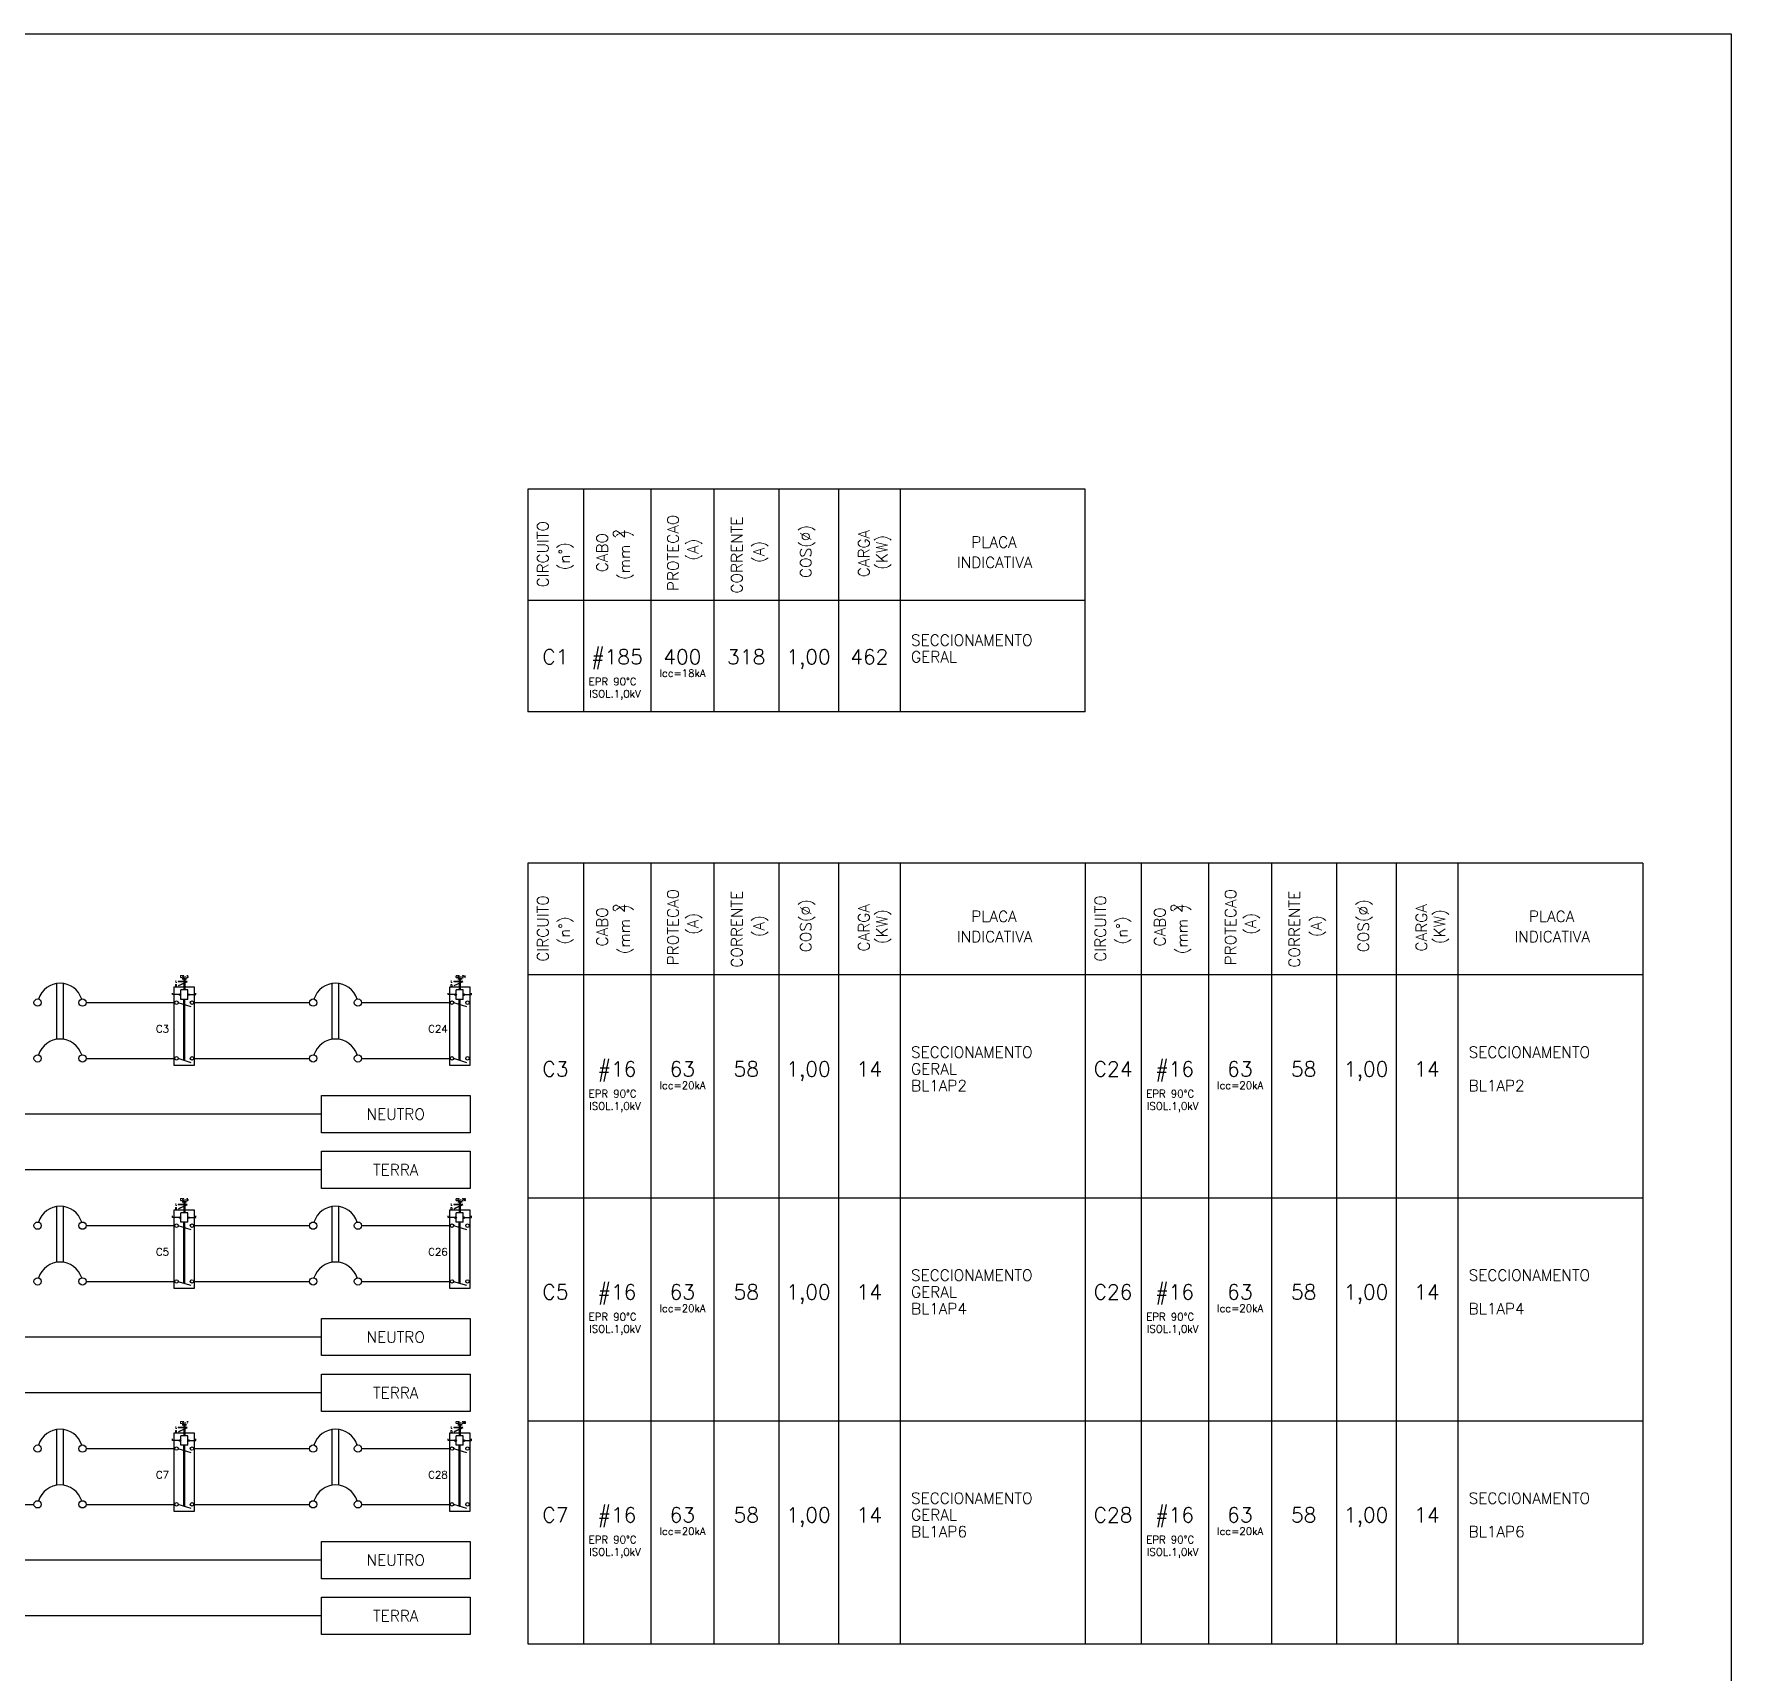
# Model space of a CAD drawing. Extents: x 0 to 11638, y -6007 to 0.
# Drawn here: x 11047.04 to 11066.31, y -5977.16 to -5958.56 of the extents above; entities that cross this region are included whole.
import ezdxf
from ezdxf.enums import TextEntityAlignment as Align

# ---------------------------------------------------------------- set-up
doc = ezdxf.new("R2010")
doc.units = 0
doc.linetypes.add('DASHED', pattern=[0.25, 0.125, -0.125])
doc.layers.get('0').update_dxf_attribs({"linetype": 'CONTINUOUS'})
doc.layers.add('ELE-CIRCUITO', color=7, linetype='CONTINUOUS')
doc.layers.add('ELE-TEXTOS', color=7, linetype='CONTINUOUS')
doc.styles.add('ROMANS', font='romans.shx', dxfattribs={"height": 0.3})

# ---------------------------------------------------------------- blocks, each defined once
blk = doc.blocks.new('PLACA1')
at = {"layer": 'ELE-TEXTOS', "linetype": 'DASHED', "style": 'ROMANS'}
for p in [(51.59, -1.5), (51.59, -3.75), (51.59, -6)]:
    blk.add_attdef('PLACA', text='', height=1.5, dxfattribs=at).set_placement(p, align=Align.MIDDLE_LEFT)
for tag, height, p in [('CIRC', 2, (3.75, -3.75)), ('CABO', 1.5, (12.04, -3.75)), ('PROT', 2, (20.81, -3.75)), ('CORR', 1.5, (29.41, -3.75)), ('COS', 1.5, (37.79, -3.75)), ('CARGA', 1.5, (45.95, -3.75))]:
    blk.add_attdef(tag, text='', height=height, dxfattribs=at).set_placement(p, align=Align.MIDDLE_CENTER)

msp = doc.modelspace()

# ---------------------------------------------------------------- linework, layer by layer
at = {"lineweight": -2}
for p, q in [((11048.857, -5969.559), (11050.17, -5969.559)), ((11048.857, -5970.192), (11050.17, -5970.192)), ((11052.648, -5971.774), (11058.977, -5971.774)), ((11058.977, -5971.774), (11065.306, -5971.774)), ((11048.857, -5972.091), (11050.17, -5972.091)), ((11048.857, -5972.724), (11050.17, -5972.724)), ((11052.648, -5974.306), (11058.977, -5974.306)), ((11058.977, -5974.306), (11065.306, -5974.306)), ((11048.857, -5974.622), (11050.17, -5974.622)), ((11045.73, -5975.255), (11047.043, -5975.255)), ((11048.857, -5975.255), (11050.17, -5975.255)), ((11052.648, -5976.837), (11058.977, -5976.837)), ((11058.977, -5976.837), (11065.306, -5976.837))]:
    msp.add_line(p, q, dxfattribs=at)
at = {"layer": 'ELE-CIRCUITO'}
for p, q in [((11020.485, -5958.561), (11066.306, -5958.561)), ((11066.306, -5958.561), (11066.306, -6007.479)), ((11058.977, -5963.728), (11052.648, -5963.728)), ((11052.648, -5963.728), (11052.648, -5966.259)), ((11053.282, -5963.728), (11053.282, -5966.259)), ((11054.046, -5963.728), (11054.046, -5966.259)), ((11054.762, -5963.728), (11054.762, -5966.259)), ((11055.497, -5963.728), (11055.497, -5966.259)), ((11056.177, -5963.728), (11056.177, -5966.259)), ((11056.875, -5963.728), (11056.875, -5966.259)), ((11058.977, -5966.259), (11058.977, -5963.728)), ((11058.977, -5964.994), (11052.648, -5964.994)), ((11058.977, -5966.259), (11052.648, -5966.259)), ((11058.977, -5967.977), (11052.648, -5967.977)), ((11052.648, -5967.977), (11052.648, -5976.837)), ((11053.282, -5967.977), (11053.282, -5976.837)), ((11054.046, -5967.977), (11054.046, -5976.837)), ((11054.762, -5967.977), (11054.762, -5976.837)), ((11055.497, -5967.977), (11055.497, -5976.837)), ((11056.177, -5967.977), (11056.177, -5976.837)), ((11056.875, -5967.977), (11056.875, -5976.837)), ((11058.977, -5967.977), (11058.977, -5976.837)), ((11065.306, -5967.977), (11058.977, -5967.977)), ((11059.611, -5967.977), (11059.611, -5976.837)), ((11060.375, -5967.977), (11060.375, -5976.837)), ((11061.091, -5967.977), (11061.091, -5976.837)), ((11061.826, -5967.977), (11061.826, -5976.837)), ((11062.506, -5967.977), (11062.506, -5976.837)), ((11063.204, -5967.977), (11063.204, -5976.837)), ((11065.306, -5967.977), (11065.306, -5976.837)), ((11047.302, -5969.974), (11047.302, -5969.341)), ((11047.377, -5969.974), (11047.377, -5969.341)), ((11048.681, -5969.32), (11048.681, -5969.323)), ((11048.784, -5969.32), (11048.681, -5969.32)), ((11048.784, -5969.32), (11048.681, -5969.32)), ((11048.784, -5969.321), (11048.681, -5969.321)), ((11048.784, -5969.321), (11048.681, -5969.321)), ((11048.784, -5969.323), (11048.681, -5969.37)), ((11048.784, -5969.323), (11048.681, -5969.323)), ((11048.784, -5969.323), (11048.681, -5969.323)), ((11048.784, -5969.323), (11048.69, -5969.366)), ((11048.73, -5969.283), (11048.73, -5969.297)), ((11048.73, -5969.283), (11048.769, -5969.283)), ((11048.73, -5969.283), (11048.73, -5969.297)), ((11048.73, -5969.283), (11048.769, -5969.283)), ((11048.743, -5969.283), (11048.743, -5969.415)), ((11048.756, -5969.283), (11048.756, -5969.415)), ((11048.769, -5969.283), (11048.769, -5969.297)), ((11048.769, -5969.283), (11048.769, -5969.297)), ((11050.429, -5969.974), (11050.429, -5969.341)), ((11050.504, -5969.974), (11050.504, -5969.341)), ((11051.808, -5969.32), (11051.808, -5969.323)), ((11051.911, -5969.32), (11051.808, -5969.32)), ((11051.911, -5969.32), (11051.808, -5969.32)), ((11051.911, -5969.321), (11051.808, -5969.321)), ((11051.911, -5969.321), (11051.808, -5969.321)), ((11051.911, -5969.323), (11051.808, -5969.37)), ((11051.911, -5969.323), (11051.808, -5969.323)), ((11051.911, -5969.323), (11051.808, -5969.323)), ((11051.911, -5969.323), (11051.817, -5969.366)), ((11051.857, -5969.283), (11051.857, -5969.297)), ((11051.857, -5969.283), (11051.896, -5969.283)), ((11051.857, -5969.283), (11051.857, -5969.297)), ((11051.857, -5969.283), (11051.896, -5969.283)), ((11051.87, -5969.283), (11051.87, -5969.415)), ((11051.883, -5969.283), (11051.883, -5969.415)), ((11051.896, -5969.283), (11051.896, -5969.297)), ((11051.896, -5969.283), (11051.896, -5969.297)), ((11058.977, -5969.243), (11052.648, -5969.243)), ((11065.306, -5969.243), (11058.977, -5969.243)), ((11048.617, -5969.468), (11048.617, -5969.45)), ((11048.691, -5969.468), (11048.617, -5969.468)), ((11048.633, -5969.384), (11048.633, -5970.269)), ((11048.867, -5969.384), (11048.633, -5969.384)), ((11048.71, -5969.522), (11048.71, -5969.415)), ((11048.789, -5969.415), (11048.71, -5969.415)), ((11048.789, -5969.522), (11048.71, -5969.522)), ((11048.743, -5970.214), (11048.743, -5969.522)), ((11048.756, -5970.219), (11048.756, -5969.522)), ((11048.789, -5969.522), (11048.789, -5969.415)), ((11048.808, -5969.468), (11048.882, -5969.468)), ((11048.867, -5970.269), (11048.867, -5969.384)), ((11048.882, -5969.468), (11048.882, -5969.45)), ((11051.744, -5969.468), (11051.744, -5969.45)), ((11051.818, -5969.468), (11051.744, -5969.468)), ((11051.76, -5969.384), (11051.76, -5970.269)), ((11051.994, -5969.384), (11051.76, -5969.384)), ((11051.837, -5969.522), (11051.837, -5969.415)), ((11051.916, -5969.415), (11051.837, -5969.415)), ((11051.916, -5969.522), (11051.837, -5969.522)), ((11051.87, -5970.214), (11051.87, -5969.522)), ((11051.883, -5970.219), (11051.883, -5969.522)), ((11051.916, -5969.522), (11051.916, -5969.415)), ((11051.935, -5969.468), (11052.009, -5969.468)), ((11051.994, -5970.269), (11051.994, -5969.384)), ((11052.009, -5969.468), (11052.009, -5969.45)), ((11047.636, -5969.559), (11048.642, -5969.559)), ((11048.828, -5969.608), (11048.681, -5969.562)), ((11050.763, -5969.559), (11051.769, -5969.559)), ((11051.955, -5969.608), (11051.808, -5969.562)), ((11047.636, -5970.192), (11048.642, -5970.192)), ((11048.633, -5970.269), (11048.867, -5970.269)), ((11048.633, -5970.269), (11048.867, -5970.269)), ((11048.828, -5970.241), (11048.681, -5970.195)), ((11050.763, -5970.192), (11051.769, -5970.192)), ((11051.76, -5970.269), (11051.994, -5970.269)), ((11051.76, -5970.269), (11051.994, -5970.269)), ((11051.955, -5970.241), (11051.808, -5970.195)), ((11050.307, -5970.825), (11036.232, -5970.825)), ((11050.307, -5971.458), (11036.232, -5971.458)), ((11048.73, -5971.814), (11048.73, -5971.829)), ((11048.73, -5971.814), (11048.769, -5971.814)), ((11048.73, -5971.814), (11048.73, -5971.829)), ((11048.73, -5971.814), (11048.769, -5971.814)), ((11048.743, -5971.814), (11048.743, -5971.946)), ((11048.756, -5971.814), (11048.756, -5971.946)), ((11048.769, -5971.814), (11048.769, -5971.829)), ((11048.769, -5971.814), (11048.769, -5971.829)), ((11051.857, -5971.814), (11051.857, -5971.829)), ((11051.857, -5971.814), (11051.896, -5971.814)), ((11051.857, -5971.814), (11051.857, -5971.829)), ((11051.857, -5971.814), (11051.896, -5971.814)), ((11051.87, -5971.814), (11051.87, -5971.946)), ((11051.883, -5971.814), (11051.883, -5971.946)), ((11051.896, -5971.814), (11051.896, -5971.829)), ((11051.896, -5971.814), (11051.896, -5971.829)), ((11047.302, -5972.506), (11047.302, -5971.873)), ((11047.377, -5972.506), (11047.377, -5971.873)), ((11048.617, -5972), (11048.617, -5971.981)), ((11048.691, -5972), (11048.617, -5972)), ((11048.633, -5971.916), (11048.633, -5972.801)), ((11048.867, -5971.916), (11048.633, -5971.916)), ((11048.681, -5971.852), (11048.681, -5971.854)), ((11048.784, -5971.852), (11048.681, -5971.852)), ((11048.784, -5971.852), (11048.681, -5971.852)), ((11048.784, -5971.853), (11048.681, -5971.853)), ((11048.784, -5971.853), (11048.681, -5971.853)), ((11048.784, -5971.854), (11048.681, -5971.902)), ((11048.784, -5971.854), (11048.681, -5971.854)), ((11048.784, -5971.854), (11048.681, -5971.854)), ((11048.784, -5971.854), (11048.69, -5971.898)), ((11048.71, -5972.053), (11048.71, -5971.946)), ((11048.789, -5971.946), (11048.71, -5971.946)), ((11048.789, -5972.053), (11048.789, -5971.946)), ((11048.808, -5972), (11048.882, -5972)), ((11048.867, -5972.801), (11048.867, -5971.916)), ((11048.882, -5972), (11048.882, -5971.981)), ((11050.429, -5972.506), (11050.429, -5971.873)), ((11050.504, -5972.506), (11050.504, -5971.873)), ((11051.744, -5972), (11051.744, -5971.981)), ((11051.818, -5972), (11051.744, -5972)), ((11051.76, -5971.916), (11051.76, -5972.801)), ((11051.994, -5971.916), (11051.76, -5971.916)), ((11051.808, -5971.852), (11051.808, -5971.854)), ((11051.911, -5971.852), (11051.808, -5971.852)), ((11051.911, -5971.852), (11051.808, -5971.852)), ((11051.911, -5971.853), (11051.808, -5971.853)), ((11051.911, -5971.853), (11051.808, -5971.853)), ((11051.911, -5971.854), (11051.808, -5971.902)), ((11051.911, -5971.854), (11051.808, -5971.854)), ((11051.911, -5971.854), (11051.808, -5971.854)), ((11051.911, -5971.854), (11051.817, -5971.898)), ((11051.837, -5972.053), (11051.837, -5971.946)), ((11051.916, -5971.946), (11051.837, -5971.946)), ((11051.916, -5972.053), (11051.916, -5971.946)), ((11051.935, -5972), (11052.009, -5972)), ((11051.994, -5972.801), (11051.994, -5971.916)), ((11052.009, -5972), (11052.009, -5971.981)), ((11047.636, -5972.091), (11048.642, -5972.091)), ((11048.828, -5972.14), (11048.681, -5972.094)), ((11048.789, -5972.053), (11048.71, -5972.053)), ((11048.743, -5972.746), (11048.743, -5972.053)), ((11048.756, -5972.75), (11048.756, -5972.053)), ((11050.763, -5972.091), (11051.769, -5972.091)), ((11051.955, -5972.14), (11051.808, -5972.094)), ((11051.916, -5972.053), (11051.837, -5972.053)), ((11051.87, -5972.746), (11051.87, -5972.053)), ((11051.883, -5972.75), (11051.883, -5972.053)), ((11047.636, -5972.724), (11048.642, -5972.724)), ((11048.633, -5972.801), (11048.867, -5972.801)), ((11048.633, -5972.801), (11048.867, -5972.801)), ((11048.828, -5972.772), (11048.681, -5972.727)), ((11050.763, -5972.724), (11051.769, -5972.724)), ((11051.76, -5972.801), (11051.994, -5972.801)), ((11051.76, -5972.801), (11051.994, -5972.801)), ((11051.955, -5972.772), (11051.808, -5972.727)), ((11050.307, -5973.356), (11036.232, -5973.356)), ((11050.307, -5973.989), (11036.232, -5973.989)), ((11048.73, -5974.346), (11048.73, -5974.36)), ((11048.73, -5974.346), (11048.769, -5974.346)), ((11048.73, -5974.346), (11048.73, -5974.36)), ((11048.73, -5974.346), (11048.769, -5974.346)), ((11048.743, -5974.346), (11048.743, -5974.478)), ((11048.756, -5974.346), (11048.756, -5974.478)), ((11048.769, -5974.346), (11048.769, -5974.36)), ((11048.769, -5974.346), (11048.769, -5974.36)), ((11051.857, -5974.346), (11051.857, -5974.36)), ((11051.857, -5974.346), (11051.896, -5974.346)), ((11051.857, -5974.346), (11051.857, -5974.36)), ((11051.857, -5974.346), (11051.896, -5974.346)), ((11051.87, -5974.346), (11051.87, -5974.478)), ((11051.883, -5974.346), (11051.883, -5974.478)), ((11051.896, -5974.346), (11051.896, -5974.36)), ((11051.896, -5974.346), (11051.896, -5974.36)), ((11047.302, -5975.037), (11047.302, -5974.405)), ((11047.377, -5975.037), (11047.377, -5974.405)), ((11048.617, -5974.531), (11048.617, -5974.513)), ((11048.691, -5974.531), (11048.617, -5974.531)), ((11048.633, -5974.447), (11048.633, -5975.332)), ((11048.867, -5974.447), (11048.633, -5974.447)), ((11048.681, -5974.383), (11048.681, -5974.386)), ((11048.784, -5974.383), (11048.681, -5974.383)), ((11048.784, -5974.383), (11048.681, -5974.383)), ((11048.784, -5974.385), (11048.681, -5974.385)), ((11048.784, -5974.385), (11048.681, -5974.385)), ((11048.784, -5974.386), (11048.681, -5974.434)), ((11048.784, -5974.386), (11048.681, -5974.386)), ((11048.784, -5974.386), (11048.681, -5974.386)), ((11048.784, -5974.386), (11048.69, -5974.429)), ((11048.71, -5974.585), (11048.71, -5974.478)), ((11048.789, -5974.478), (11048.71, -5974.478)), ((11048.789, -5974.585), (11048.789, -5974.478)), ((11048.808, -5974.531), (11048.882, -5974.531)), ((11048.867, -5975.332), (11048.867, -5974.447)), ((11048.882, -5974.531), (11048.882, -5974.513)), ((11050.429, -5975.037), (11050.429, -5974.405)), ((11050.504, -5975.037), (11050.504, -5974.405)), ((11051.744, -5974.531), (11051.744, -5974.513)), ((11051.818, -5974.531), (11051.744, -5974.531)), ((11051.76, -5974.447), (11051.76, -5975.332)), ((11051.994, -5974.447), (11051.76, -5974.447)), ((11051.808, -5974.383), (11051.808, -5974.386)), ((11051.911, -5974.383), (11051.808, -5974.383)), ((11051.911, -5974.383), (11051.808, -5974.383)), ((11051.911, -5974.385), (11051.808, -5974.385)), ((11051.911, -5974.385), (11051.808, -5974.385)), ((11051.911, -5974.386), (11051.808, -5974.434)), ((11051.911, -5974.386), (11051.808, -5974.386)), ((11051.911, -5974.386), (11051.808, -5974.386)), ((11051.911, -5974.386), (11051.817, -5974.429)), ((11051.837, -5974.585), (11051.837, -5974.478)), ((11051.916, -5974.478), (11051.837, -5974.478)), ((11051.916, -5974.585), (11051.916, -5974.478)), ((11051.935, -5974.531), (11052.009, -5974.531)), ((11051.994, -5975.332), (11051.994, -5974.447)), ((11052.009, -5974.531), (11052.009, -5974.513)), ((11047.636, -5974.622), (11048.642, -5974.622)), ((11048.828, -5974.671), (11048.681, -5974.625)), ((11048.789, -5974.585), (11048.71, -5974.585)), ((11048.743, -5975.277), (11048.743, -5974.585)), ((11048.756, -5975.282), (11048.756, -5974.585)), ((11050.763, -5974.622), (11051.769, -5974.622)), ((11051.955, -5974.671), (11051.808, -5974.625)), ((11051.916, -5974.585), (11051.837, -5974.585)), ((11051.87, -5975.277), (11051.87, -5974.585)), ((11051.883, -5975.282), (11051.883, -5974.585)), ((11047.636, -5975.255), (11048.642, -5975.255)), ((11048.828, -5975.304), (11048.681, -5975.258)), ((11050.763, -5975.255), (11051.769, -5975.255)), ((11051.955, -5975.304), (11051.808, -5975.258)), ((11048.633, -5975.332), (11048.867, -5975.332)), ((11048.633, -5975.332), (11048.867, -5975.332)), ((11051.76, -5975.332), (11051.994, -5975.332)), ((11051.76, -5975.332), (11051.994, -5975.332)), ((11050.307, -5975.888), (11036.232, -5975.888)), ((11050.307, -5976.521), (11036.232, -5976.521))]:
    msp.add_line(p, q, dxfattribs=at)
for points in [[(11051.994, -5970.614), (11051.994, -5971.036), (11050.307, -5971.036), (11050.307, -5970.614)], [(11051.994, -5971.247), (11051.994, -5971.669), (11050.307, -5971.669), (11050.307, -5971.247)], [(11051.994, -5973.145), (11051.994, -5973.567), (11050.307, -5973.567), (11050.307, -5973.145)], [(11051.994, -5973.778), (11051.994, -5974.2), (11050.307, -5974.2), (11050.307, -5973.778)], [(11051.994, -5975.677), (11051.994, -5976.099), (11050.307, -5976.099), (11050.307, -5975.677)], [(11051.994, -5976.31), (11051.994, -5976.732), (11050.307, -5976.732), (11050.307, -5976.31)]]:
    msp.add_lwpolyline(points, close=True, dxfattribs=at)
for centre, radius in [((11047.085, -5969.559), 0.0414), ((11047.594, -5969.559), 0.0414), ((11048.701, -5969.468), 0.00977), ((11048.798, -5969.468), 0.00977), ((11050.212, -5969.559), 0.0414), ((11050.721, -5969.559), 0.0414), ((11051.828, -5969.468), 0.00977), ((11051.925, -5969.468), 0.00977), ((11048.662, -5969.559), 0.0196), ((11048.837, -5969.559), 0.0196), ((11051.789, -5969.559), 0.0196), ((11051.964, -5969.559), 0.0196), ((11047.085, -5970.192), 0.0414), ((11047.594, -5970.192), 0.0414), ((11048.662, -5970.192), 0.0196), ((11048.837, -5970.192), 0.0196), ((11050.212, -5970.192), 0.0414), ((11050.721, -5970.192), 0.0414), ((11051.789, -5970.192), 0.0196), ((11051.964, -5970.192), 0.0196), ((11048.701, -5972), 0.00977), ((11048.798, -5972), 0.00977), ((11051.828, -5972), 0.00977), ((11051.925, -5972), 0.00977), ((11047.085, -5972.091), 0.0414), ((11047.594, -5972.091), 0.0414), ((11048.662, -5972.091), 0.0196), ((11048.837, -5972.091), 0.0196), ((11050.212, -5972.091), 0.0414), ((11050.721, -5972.091), 0.0414), ((11051.789, -5972.091), 0.0196), ((11051.964, -5972.091), 0.0196), ((11047.085, -5972.724), 0.0414), ((11047.594, -5972.724), 0.0414), ((11048.662, -5972.724), 0.0196), ((11048.837, -5972.724), 0.0196), ((11050.212, -5972.724), 0.0414), ((11050.721, -5972.724), 0.0414), ((11051.789, -5972.724), 0.0196), ((11051.964, -5972.724), 0.0196), ((11048.701, -5974.531), 0.00977), ((11048.798, -5974.531), 0.00977), ((11051.828, -5974.531), 0.00977), ((11051.925, -5974.531), 0.00977), ((11047.085, -5974.622), 0.0414), ((11047.594, -5974.622), 0.0414), ((11048.662, -5974.622), 0.0196), ((11048.837, -5974.622), 0.0196), ((11050.212, -5974.622), 0.0414), ((11050.721, -5974.622), 0.0414), ((11051.789, -5974.622), 0.0196), ((11051.964, -5974.622), 0.0196), ((11047.085, -5975.255), 0.0414), ((11047.594, -5975.255), 0.0414), ((11048.662, -5975.255), 0.0196), ((11048.837, -5975.255), 0.0196), ((11050.212, -5975.255), 0.0414), ((11050.721, -5975.255), 0.0414), ((11051.789, -5975.255), 0.0196), ((11051.964, -5975.255), 0.0196)]:
    msp.add_circle(centre, radius, dxfattribs=at)
for centre in [(11047.34, -5969.596), (11050.467, -5969.596), (11047.34, -5970.229), (11050.467, -5970.229), (11047.34, -5972.128), (11050.467, -5972.128), (11047.34, -5972.761), (11050.467, -5972.761), (11047.34, -5974.659), (11050.467, -5974.659), (11047.34, -5975.292), (11050.467, -5975.292)]:
    msp.add_arc(centre, 0.257, 17.4925, 162.5075, dxfattribs=at)

# ---------------------------------------------------------------- block references
ref = msp.add_blockref('PLACA1', (11052.646, -5965.316), dxfattribs=dict(at, xscale=0.0843855023173047, yscale=0.0843855023173047, zscale=0.0843855023173047))
ref.add_attrib('CIRC', 'C1', dxfattribs={"layer": 'ELE-TEXTOS', "height": 0.1688, "style": 'ROMANS'}).set_placement((11052.963, -5965.633), align=Align.MIDDLE_CENTER)
ref.add_attrib('CABO', '#185', dxfattribs={"layer": 'ELE-TEXTOS', "height": 0.1688, "style": 'ROMANS'}).set_placement((11053.662, -5965.633), align=Align.MIDDLE_CENTER)
ref.add_attrib('PROT', '400', dxfattribs={"layer": 'ELE-TEXTOS', "height": 0.1688, "style": 'ROMANS'}).set_placement((11054.402, -5965.633), align=Align.MIDDLE_CENTER)
ref.add_attrib('CORR', '318', dxfattribs={"layer": 'ELE-TEXTOS', "height": 0.1688, "style": 'ROMANS'}).set_placement((11055.128, -5965.633), align=Align.MIDDLE_CENTER)
ref.add_attrib('COS', '1,00', dxfattribs={"layer": 'ELE-TEXTOS', "height": 0.1688, "style": 'ROMANS'}).set_placement((11055.835, -5965.633), align=Align.MIDDLE_CENTER)
ref.add_attrib('CARGA', '462', dxfattribs={"layer": 'ELE-TEXTOS', "height": 0.1688, "style": 'ROMANS'}).set_placement((11056.524, -5965.633), align=Align.MIDDLE_CENTER)
ref.add_attrib('PLACA', 'SECCIONAMENTO', dxfattribs={"layer": 'ELE-TEXTOS', "height": 0.12658, "style": 'ROMANS'}).set_placement((11056.999, -5965.443), align=Align.MIDDLE_LEFT)
ref.add_attrib('PLACA', 'GERAL', dxfattribs={"layer": 'ELE-TEXTOS', "height": 0.1266, "style": 'ROMANS'}).set_placement((11056.999, -5965.633), align=Align.MIDDLE_LEFT)
ref = msp.add_blockref('PLACA1', (11052.646, -5969.996), dxfattribs=dict(at, xscale=0.0843855023173047, yscale=0.0843855023173047, zscale=0.0843855023173047))
ref.add_attrib('CIRC', 'C3', dxfattribs={"layer": 'ELE-TEXTOS', "height": 0.1688, "style": 'ROMANS'}).set_placement((11052.963, -5970.312), align=Align.MIDDLE_CENTER)
ref.add_attrib('CABO', '#16', dxfattribs={"layer": 'ELE-TEXTOS', "height": 0.1688, "style": 'ROMANS'}).set_placement((11053.662, -5970.312), align=Align.MIDDLE_CENTER)
ref.add_attrib('PROT', '63', dxfattribs={"layer": 'ELE-TEXTOS', "height": 0.1688, "style": 'ROMANS'}).set_placement((11054.402, -5970.312), align=Align.MIDDLE_CENTER)
ref.add_attrib('CORR', '58', dxfattribs={"layer": 'ELE-TEXTOS', "height": 0.1688, "style": 'ROMANS'}).set_placement((11055.128, -5970.312), align=Align.MIDDLE_CENTER)
ref.add_attrib('COS', '1,00', dxfattribs={"layer": 'ELE-TEXTOS', "height": 0.1688, "style": 'ROMANS'}).set_placement((11055.835, -5970.312), align=Align.MIDDLE_CENTER)
ref.add_attrib('CARGA', '14', dxfattribs={"layer": 'ELE-TEXTOS', "height": 0.1688, "style": 'ROMANS'}).set_placement((11056.524, -5970.312), align=Align.MIDDLE_CENTER)
ref.add_attrib('PLACA', 'SECCIONAMENTO', dxfattribs={"layer": 'ELE-TEXTOS', "height": 0.12658, "style": 'ROMANS'}).set_placement((11056.999, -5970.122), align=Align.MIDDLE_LEFT)
ref.add_attrib('PLACA', 'GERAL', dxfattribs={"layer": 'ELE-TEXTOS', "height": 0.1266, "style": 'ROMANS'}).set_placement((11056.999, -5970.312), align=Align.MIDDLE_LEFT)
ref.add_attrib('PLACA', 'BL1AP2', dxfattribs={"layer": 'ELE-TEXTOS', "height": 0.1266, "style": 'ROMANS'}).set_placement((11056.999, -5970.502), align=Align.MIDDLE_LEFT)
ref = msp.add_blockref('PLACA1', (11058.975, -5969.996), dxfattribs=dict(at, xscale=0.0843855023173047, yscale=0.0843855023173047, zscale=0.0843855023173047))
ref.add_attrib('CIRC', 'C24', dxfattribs={"layer": 'ELE-TEXTOS', "height": 0.1688, "style": 'ROMANS'}).set_placement((11059.292, -5970.312), align=Align.MIDDLE_CENTER)
ref.add_attrib('CABO', '#16', dxfattribs={"layer": 'ELE-TEXTOS', "height": 0.1688, "style": 'ROMANS'}).set_placement((11059.991, -5970.312), align=Align.MIDDLE_CENTER)
ref.add_attrib('PROT', '63', dxfattribs={"layer": 'ELE-TEXTOS', "height": 0.1688, "style": 'ROMANS'}).set_placement((11060.731, -5970.312), align=Align.MIDDLE_CENTER)
ref.add_attrib('CORR', '58', dxfattribs={"layer": 'ELE-TEXTOS', "height": 0.1688, "style": 'ROMANS'}).set_placement((11061.456, -5970.312), align=Align.MIDDLE_CENTER)
ref.add_attrib('COS', '1,00', dxfattribs={"layer": 'ELE-TEXTOS', "height": 0.1688, "style": 'ROMANS'}).set_placement((11062.164, -5970.312), align=Align.MIDDLE_CENTER)
ref.add_attrib('CARGA', '14', dxfattribs={"layer": 'ELE-TEXTOS', "height": 0.1688, "style": 'ROMANS'}).set_placement((11062.853, -5970.312), align=Align.MIDDLE_CENTER)
ref.add_attrib('PLACA', 'SECCIONAMENTO', dxfattribs={"layer": 'ELE-TEXTOS', "height": 0.12658, "style": 'ROMANS'}).set_placement((11063.328, -5970.122), align=Align.MIDDLE_LEFT)
ref.add_attrib('PLACA', 'BL1AP2', dxfattribs={"layer": 'ELE-TEXTOS', "height": 0.1266, "style": 'ROMANS'}).set_placement((11063.328, -5970.502), align=Align.MIDDLE_LEFT)
ref = msp.add_blockref('PLACA1', (11052.646, -5972.527), dxfattribs=dict(at, xscale=0.0843855023173047, yscale=0.0843855023173047, zscale=0.0843855023173047))
ref.add_attrib('CIRC', 'C5', dxfattribs={"layer": 'ELE-TEXTOS', "height": 0.1688, "style": 'ROMANS'}).set_placement((11052.963, -5972.844), align=Align.MIDDLE_CENTER)
ref.add_attrib('CABO', '#16', dxfattribs={"layer": 'ELE-TEXTOS', "height": 0.1688, "style": 'ROMANS'}).set_placement((11053.662, -5972.844), align=Align.MIDDLE_CENTER)
ref.add_attrib('PROT', '63', dxfattribs={"layer": 'ELE-TEXTOS', "height": 0.1688, "style": 'ROMANS'}).set_placement((11054.402, -5972.844), align=Align.MIDDLE_CENTER)
ref.add_attrib('CORR', '58', dxfattribs={"layer": 'ELE-TEXTOS', "height": 0.1688, "style": 'ROMANS'}).set_placement((11055.128, -5972.844), align=Align.MIDDLE_CENTER)
ref.add_attrib('COS', '1,00', dxfattribs={"layer": 'ELE-TEXTOS', "height": 0.1688, "style": 'ROMANS'}).set_placement((11055.835, -5972.844), align=Align.MIDDLE_CENTER)
ref.add_attrib('CARGA', '14', dxfattribs={"layer": 'ELE-TEXTOS', "height": 0.1688, "style": 'ROMANS'}).set_placement((11056.524, -5972.844), align=Align.MIDDLE_CENTER)
ref.add_attrib('PLACA', 'SECCIONAMENTO', dxfattribs={"layer": 'ELE-TEXTOS', "height": 0.12658, "style": 'ROMANS'}).set_placement((11056.999, -5972.654), align=Align.MIDDLE_LEFT)
ref.add_attrib('PLACA', 'GERAL', dxfattribs={"layer": 'ELE-TEXTOS', "height": 0.1266, "style": 'ROMANS'}).set_placement((11056.999, -5972.844), align=Align.MIDDLE_LEFT)
ref.add_attrib('PLACA', 'BL1AP4', dxfattribs={"layer": 'ELE-TEXTOS', "height": 0.1266, "style": 'ROMANS'}).set_placement((11056.999, -5973.034), align=Align.MIDDLE_LEFT)
ref = msp.add_blockref('PLACA1', (11058.975, -5972.527), dxfattribs=dict(at, xscale=0.0843855023173047, yscale=0.0843855023173047, zscale=0.0843855023173047))
ref.add_attrib('CIRC', 'C26', dxfattribs={"layer": 'ELE-TEXTOS', "height": 0.1688, "style": 'ROMANS'}).set_placement((11059.292, -5972.844), align=Align.MIDDLE_CENTER)
ref.add_attrib('CABO', '#16', dxfattribs={"layer": 'ELE-TEXTOS', "height": 0.1688, "style": 'ROMANS'}).set_placement((11059.991, -5972.844), align=Align.MIDDLE_CENTER)
ref.add_attrib('PROT', '63', dxfattribs={"layer": 'ELE-TEXTOS', "height": 0.1688, "style": 'ROMANS'}).set_placement((11060.731, -5972.844), align=Align.MIDDLE_CENTER)
ref.add_attrib('CORR', '58', dxfattribs={"layer": 'ELE-TEXTOS', "height": 0.1688, "style": 'ROMANS'}).set_placement((11061.456, -5972.844), align=Align.MIDDLE_CENTER)
ref.add_attrib('COS', '1,00', dxfattribs={"layer": 'ELE-TEXTOS', "height": 0.1688, "style": 'ROMANS'}).set_placement((11062.164, -5972.844), align=Align.MIDDLE_CENTER)
ref.add_attrib('CARGA', '14', dxfattribs={"layer": 'ELE-TEXTOS', "height": 0.1688, "style": 'ROMANS'}).set_placement((11062.853, -5972.844), align=Align.MIDDLE_CENTER)
ref.add_attrib('PLACA', 'SECCIONAMENTO', dxfattribs={"layer": 'ELE-TEXTOS', "height": 0.12658, "style": 'ROMANS'}).set_placement((11063.328, -5972.654), align=Align.MIDDLE_LEFT)
ref.add_attrib('PLACA', 'BL1AP4', dxfattribs={"layer": 'ELE-TEXTOS', "height": 0.1266, "style": 'ROMANS'}).set_placement((11063.328, -5973.034), align=Align.MIDDLE_LEFT)
ref = msp.add_blockref('PLACA1', (11052.646, -5975.059), dxfattribs=dict(at, xscale=0.0843855023173047, yscale=0.0843855023173047, zscale=0.0843855023173047))
ref.add_attrib('CIRC', 'C7', dxfattribs={"layer": 'ELE-TEXTOS', "height": 0.1688, "style": 'ROMANS'}).set_placement((11052.963, -5975.375), align=Align.MIDDLE_CENTER)
ref.add_attrib('CABO', '#16', dxfattribs={"layer": 'ELE-TEXTOS', "height": 0.1688, "style": 'ROMANS'}).set_placement((11053.662, -5975.375), align=Align.MIDDLE_CENTER)
ref.add_attrib('PROT', '63', dxfattribs={"layer": 'ELE-TEXTOS', "height": 0.1688, "style": 'ROMANS'}).set_placement((11054.402, -5975.375), align=Align.MIDDLE_CENTER)
ref.add_attrib('CORR', '58', dxfattribs={"layer": 'ELE-TEXTOS', "height": 0.1688, "style": 'ROMANS'}).set_placement((11055.128, -5975.375), align=Align.MIDDLE_CENTER)
ref.add_attrib('COS', '1,00', dxfattribs={"layer": 'ELE-TEXTOS', "height": 0.1688, "style": 'ROMANS'}).set_placement((11055.835, -5975.375), align=Align.MIDDLE_CENTER)
ref.add_attrib('CARGA', '14', dxfattribs={"layer": 'ELE-TEXTOS', "height": 0.1688, "style": 'ROMANS'}).set_placement((11056.524, -5975.375), align=Align.MIDDLE_CENTER)
ref.add_attrib('PLACA', 'SECCIONAMENTO', dxfattribs={"layer": 'ELE-TEXTOS', "height": 0.12658, "style": 'ROMANS'}).set_placement((11056.999, -5975.186), align=Align.MIDDLE_LEFT)
ref.add_attrib('PLACA', 'GERAL', dxfattribs={"layer": 'ELE-TEXTOS', "height": 0.1266, "style": 'ROMANS'}).set_placement((11056.999, -5975.375), align=Align.MIDDLE_LEFT)
ref.add_attrib('PLACA', 'BL1AP6', dxfattribs={"layer": 'ELE-TEXTOS', "height": 0.1266, "style": 'ROMANS'}).set_placement((11056.999, -5975.565), align=Align.MIDDLE_LEFT)
ref = msp.add_blockref('PLACA1', (11058.975, -5975.059), dxfattribs=dict(at, xscale=0.0843855023173047, yscale=0.0843855023173047, zscale=0.0843855023173047))
ref.add_attrib('CIRC', 'C28', dxfattribs={"layer": 'ELE-TEXTOS', "height": 0.1688, "style": 'ROMANS'}).set_placement((11059.292, -5975.375), align=Align.MIDDLE_CENTER)
ref.add_attrib('CABO', '#16', dxfattribs={"layer": 'ELE-TEXTOS', "height": 0.1688, "style": 'ROMANS'}).set_placement((11059.991, -5975.375), align=Align.MIDDLE_CENTER)
ref.add_attrib('PROT', '63', dxfattribs={"layer": 'ELE-TEXTOS', "height": 0.1688, "style": 'ROMANS'}).set_placement((11060.731, -5975.375), align=Align.MIDDLE_CENTER)
ref.add_attrib('CORR', '58', dxfattribs={"layer": 'ELE-TEXTOS', "height": 0.1688, "style": 'ROMANS'}).set_placement((11061.456, -5975.375), align=Align.MIDDLE_CENTER)
ref.add_attrib('COS', '1,00', dxfattribs={"layer": 'ELE-TEXTOS', "height": 0.1688, "style": 'ROMANS'}).set_placement((11062.164, -5975.375), align=Align.MIDDLE_CENTER)
ref.add_attrib('CARGA', '14', dxfattribs={"layer": 'ELE-TEXTOS', "height": 0.1688, "style": 'ROMANS'}).set_placement((11062.853, -5975.375), align=Align.MIDDLE_CENTER)
ref.add_attrib('PLACA', 'SECCIONAMENTO', dxfattribs={"layer": 'ELE-TEXTOS', "height": 0.12658, "style": 'ROMANS'}).set_placement((11063.328, -5975.186), align=Align.MIDDLE_LEFT)
ref.add_attrib('PLACA', 'BL1AP6', dxfattribs={"layer": 'ELE-TEXTOS', "height": 0.1266, "style": 'ROMANS'}).set_placement((11063.328, -5975.565), align=Align.MIDDLE_LEFT)

# ---------------------------------------------------------------- texts
at = {"layer": 'ELE-CIRCUITO', "style": 'ROMANS'}
for s, height, p in [('CIRCUITO', 0.1266, (11052.882, -5964.845)), ('PROTECAO', 0.1266, (11054.36, -5964.887)), ('CORRENTE', 0.1266, (11055.084, -5964.914)), ('CABO', 0.1266, (11053.557, -5964.672)), ('2', 0.127, (11053.746, -5964.291)), ('(mm )', 0.1266, (11053.807, -5964.761)), ('(A)', 0.1266, (11054.586, -5964.541)), ('COS(%%C)', 0.1266, (11055.867, -5964.738)), ('CARGA ', 0.1266, (11056.526, -5964.729)), ('(KW)', 0.1266, (11056.731, -5964.646)), ('(A)', 0.1266, (11055.334, -5964.567)), ('CIRCUITO', 0.1266, (11052.882, -5969.094)), ('PROTECAO', 0.1266, (11054.36, -5969.136)), ('CORRENTE', 0.1266, (11055.084, -5969.163)), ('CIRCUITO', 0.1266, (11059.211, -5969.094)), ('PROTECAO', 0.1266, (11060.689, -5969.136)), ('CORRENTE', 0.1266, (11061.413, -5969.163)), ('CABO', 0.1266, (11053.557, -5968.921)), ('2', 0.127, (11053.746, -5968.54)), ('(mm )', 0.1266, (11053.807, -5969.01)), ('(A)', 0.1266, (11054.586, -5968.79)), ('COS(%%C)', 0.1266, (11055.867, -5968.987)), ('CARGA ', 0.1266, (11056.526, -5968.978)), ('(KW)', 0.1266, (11056.731, -5968.895)), ('CABO', 0.1266, (11059.886, -5968.921)), ('2', 0.127, (11060.075, -5968.54)), ('(mm )', 0.1266, (11060.136, -5969.01)), ('(A)', 0.1266, (11060.915, -5968.79)), ('COS(%%C)', 0.1266, (11062.196, -5968.987)), ('CARGA ', 0.1266, (11062.855, -5968.978)), ('(KW)', 0.1266, (11063.06, -5968.895)), ('(A)', 0.1266, (11055.334, -5968.816)), ('(A)', 0.1266, (11061.663, -5968.816))]:
    msp.add_text(s, height=height, rotation=90, dxfattribs=at).set_placement(p)
for s, p in [('PLACA', (11057.941, -5964.394)), ('INDICATIVA', (11057.948, -5964.624)), ('PLACA', (11057.941, -5968.643)), ('PLACA', (11064.27, -5968.643)), ('INDICATIVA', (11057.948, -5968.873)), ('INDICATIVA', (11064.277, -5968.873))]:
    msp.add_text(s, height=0.1266, dxfattribs=at).set_placement(p, align=Align.CENTER)
for p in [(11053.127, -5964.491), (11053.127, -5968.74), (11059.456, -5968.74)]:
    msp.add_text('(n%%d)', height=0.1266, rotation=90, dxfattribs=at).set_placement(p, align=Align.CENTER)
for s, height, p in [('EPR 90%%DC', 0.0844, (11053.34, -5965.956)), ('Icc=18kA', 0.0844, (11054.143, -5965.861)), ('ISOL.1,0kV', 0.0844, (11053.346, -5966.095)), ('L', 0.025, (11048.648, -5969.332)), ('CS-3', 0.025, (11048.703, -5969.276)), ('L', 0.025, (11051.775, -5969.332)), ('CS-24', 0.025, (11051.83, -5969.276)), ('D', 0.025, (11048.644, -5969.378)), ('D', 0.025, (11051.771, -5969.378)), ('Icc=20kA', 0.0844, (11054.143, -5970.54)), ('Icc=20kA', 0.0844, (11060.472, -5970.54)), ('EPR 90%%DC', 0.0844, (11053.34, -5970.635)), ('ISOL.1,0kV', 0.0844, (11053.346, -5970.775)), ('EPR 90%%DC', 0.0844, (11059.669, -5970.635)), ('ISOL.1,0kV', 0.0844, (11059.675, -5970.775)), ('L', 0.025, (11048.648, -5971.864)), ('CS-5', 0.025, (11048.703, -5971.808)), ('L', 0.025, (11051.775, -5971.864)), ('CS-26', 0.025, (11051.83, -5971.808)), ('D', 0.025, (11048.644, -5971.91)), ('D', 0.025, (11051.771, -5971.91)), ('Icc=20kA', 0.0844, (11054.143, -5973.072)), ('Icc=20kA', 0.0844, (11060.472, -5973.072)), ('EPR 90%%DC', 0.0844, (11053.34, -5973.167)), ('EPR 90%%DC', 0.0844, (11059.669, -5973.167)), ('ISOL.1,0kV', 0.0844, (11053.346, -5973.306)), ('ISOL.1,0kV', 0.0844, (11059.675, -5973.306)), ('CS-7', 0.025, (11048.703, -5974.339)), ('CS-28', 0.025, (11051.83, -5974.339)), ('D', 0.025, (11048.644, -5974.441)), ('L', 0.025, (11048.648, -5974.395)), ('D', 0.025, (11051.771, -5974.441)), ('L', 0.025, (11051.775, -5974.395)), ('EPR 90%%DC', 0.0844, (11053.34, -5975.698)), ('Icc=20kA', 0.0844, (11054.143, -5975.603)), ('EPR 90%%DC', 0.0844, (11059.669, -5975.698)), ('Icc=20kA', 0.0844, (11060.472, -5975.603)), ('ISOL.1,0kV', 0.0844, (11053.346, -5975.838)), ('ISOL.1,0kV', 0.0844, (11059.675, -5975.838))]:
    msp.add_text(s, height=height, dxfattribs=at).set_placement(p)
for s, height, p in [('C3', 0.0844, (11048.502, -5969.857)), ('C24', 0.0844, (11051.629, -5969.857)), ('NEUTRO', 0.1266, (11051.15, -5970.825)), ('TERRA', 0.1266, (11051.15, -5971.458)), ('C5', 0.0844, (11048.502, -5972.389)), ('C26', 0.0844, (11051.629, -5972.389)), ('NEUTRO', 0.1266, (11051.15, -5973.356)), ('TERRA', 0.1266, (11051.15, -5973.989)), ('C7', 0.0844, (11048.502, -5974.92)), ('C28', 0.0844, (11051.629, -5974.92)), ('NEUTRO', 0.1266, (11051.15, -5975.888)), ('TERRA', 0.1266, (11051.15, -5976.521))]:
    msp.add_text(s, height=height, dxfattribs=at).set_placement(p, align=Align.MIDDLE_CENTER)

doc.saveas('drawing.dxf')
